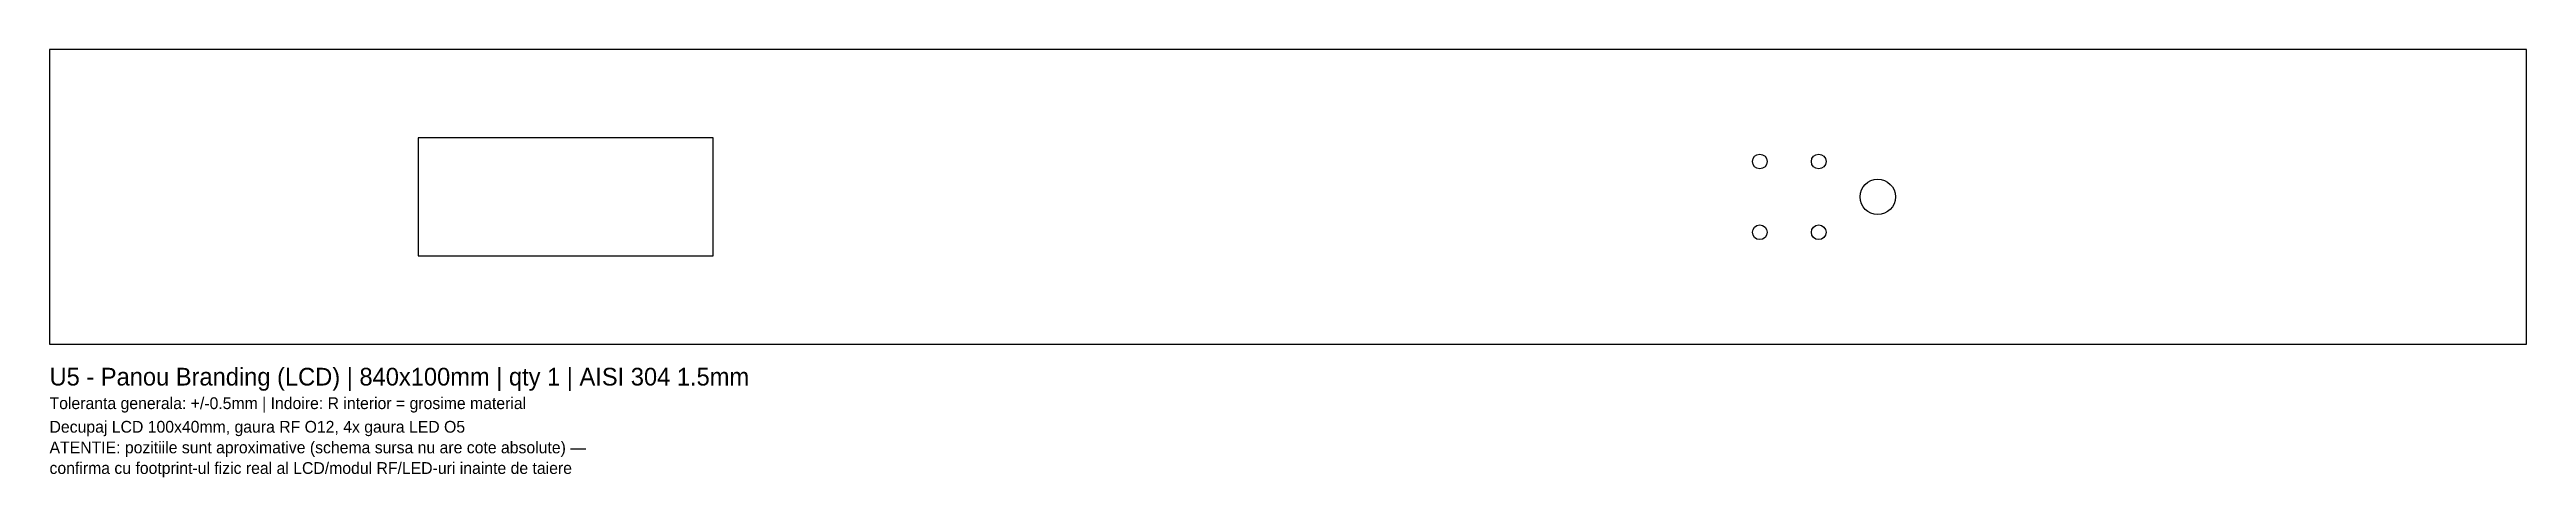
# Model space of a CAD drawing. Header units: metres. Extents: x 0 to 840, y -45 to 100.
import ezdxf

# ---------------------------------------------------------------- set-up
doc = ezdxf.new("R2010")
doc.units = ezdxf.units.M
doc.layers.add('ANNOTATION', color=3, linetype='Continuous')
doc.layers.add('CUT', color=5, linetype='Continuous')

msp = doc.modelspace()

# ---------------------------------------------------------------- linework, layer by layer
at = {"layer": 'CUT'}
for points in [[(0, 0), (840, 0), (840, 100), (0, 100)], [(125, 30), (225, 30), (225, 70), (125, 70)]]:
    msp.add_lwpolyline(points, close=True, dxfattribs=at)
for centre, radius in [((580, 62), 2.5), ((600, 62), 2.5), ((620, 50), 6), ((580, 38), 2.5), ((600, 38), 2.5)]:
    msp.add_circle(centre, radius, dxfattribs=at)

# ---------------------------------------------------------------- texts
at = {"layer": 'ANNOTATION'}
for s, height, p in [('U5 - Panou Branding (LCD) | 840x100mm | qty 1 | AISI 304 1.5mm', 6, (0, -14)), ('Toleranta generala: +/-0.5mm | Indoire: R interior = grosime material', 4, (0, -22)), ('ATENTIE: pozitiile sunt aproximative (schema sursa nu are cote absolute) —', 4, (0, -37)), ('Decupaj LCD 100x40mm, gaura RF O12, 4x gaura LED O5', 4, (0, -30)), ('confirma cu footprint-ul fizic real al LCD/modul RF/LED-uri inainte de taiere', 4, (0, -44))]:
    msp.add_text(s, height=height, dxfattribs=at).set_placement(p)

doc.saveas('drawing.dxf')
